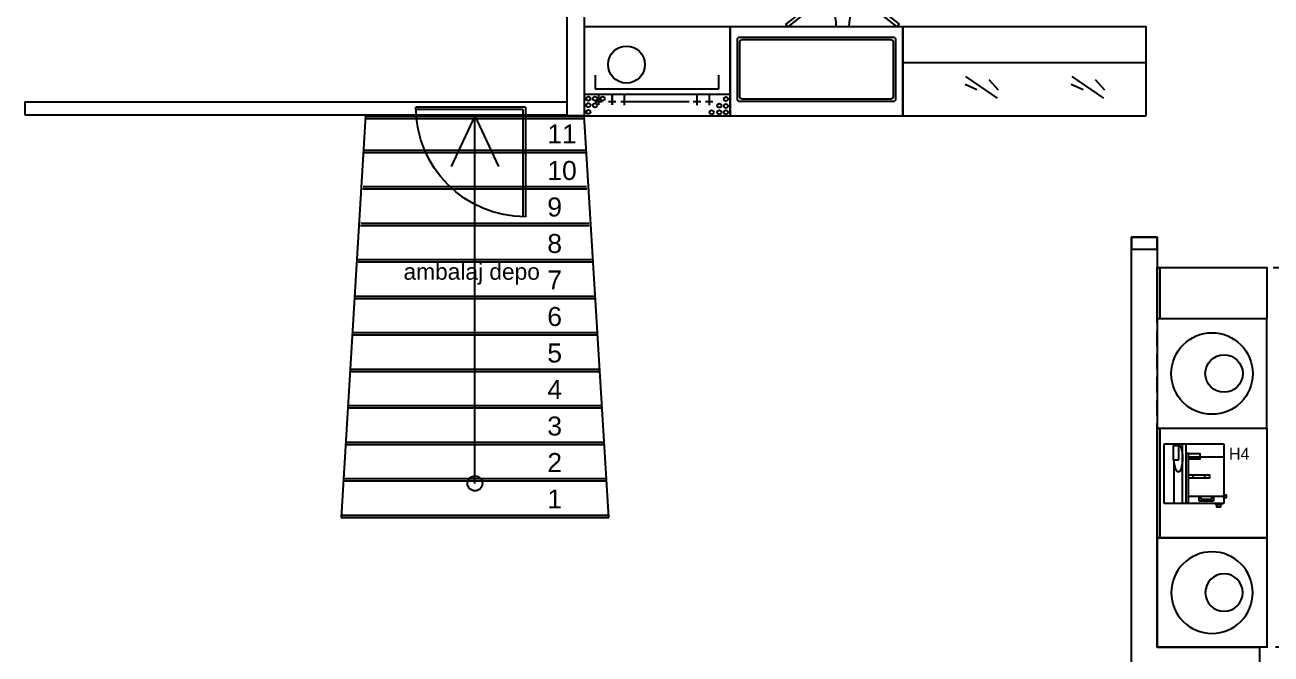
# Model space of a CAD drawing. Header units: millimetres. Extents: x -1066 to 22000, y -1118 to 1876.
# Drawn here: x 323 to 1348, y 52 to 569 of the extents above; entities that cross this region are included whole.
import ezdxf

# ---------------------------------------------------------------- set-up
doc = ezdxf.new("R2010")
doc.units = ezdxf.units.MM
doc.linetypes.add('HIDDENX2', pattern=[19.05, 12.7, -6.35])
doc.layers.add('DUVAR', color=1, linetype='Continuous')
doc.layers.add('kapı ABD', color=55, linetype='Continuous')
doc.styles.get("Standard").update_dxf_attribs({"font": 'arial.ttf'})
doc.styles.add('TAKSİM', font='GOTHIC.TTF', dxfattribs={"height": 20})

# ---------------------------------------------------------------- blocks, each defined once
blk = doc.blocks.new('A$C14A44B74')
at = {"layer": 'DUVAR'}
blk.add_lwpolyline([(90, 90), (0, 90), (0, 0), (90, 0)], close=True, dxfattribs=at)
for centre, radius in [((45, 45), 33.5), ((54.9, 45), 15.4)]:
    blk.add_circle(centre, radius, dxfattribs=at)
blk = doc.blocks.new('A$C33DD4334')
at = {"layer": 'DUVAR'}
for p, q in [((0, 52), (49, 52)), ((0, 3), (0, 52)), ((8.2, 50.5), (8.2, 52)), ((15, 3), (15, 52)), ((18, 3), (18, 52)), ((49, 52), (49, 3)), ((20, 44.1), (18, 44.1)), ((20, 3), (20, 44.1)), ((8.2, 3), (8.2, 38.8)), ((23.8, 23.7), (23.8, 26.5)), ((33.4, 23.7), (33.4, 26.5)), ((49, 3), (0, 3)), ((28.7, 4.8), (28.7, 8.8)), ((40.3, 4.8), (28.7, 4.8)), ((30.2, 6.3), (30.2, 8.8)), ((38.8, 6.3), (30.2, 6.3)), ((38.8, 8.8), (38.8, 6.3)), ((40.3, 8.8), (40.3, 4.8))]:
    blk.add_line(p, q, dxfattribs=at)
for points in [[(12, 38.8), (12, 50.5), (7.4, 50.5), (7.4, 38.8)], [(20, 39.4), (20, 44.1), (29.2, 44.1), (29.2, 39.4)], [(20, 8.8), (20, 41.4), (49, 41.4), (49, 8.8)], [(20, 23.7), (20, 26.5), (37.2, 26.5), (37.2, 23.7)], [(47, 3), (47, 2.1), (42.3, 2.1), (42.3, 3)], [(46.2, 2.1), (46.2, 0), (43.1, 0), (43.1, 2.1)], [(49, 7.6), (49, 10), (50.7, 10), (50.7, 7.6)]]:
    blk.add_lwpolyline(points, close=True, dxfattribs=at)
at = {"layer": 'DUVAR', "extrusion": (0, 0, -1)}
blk.add_ellipse((11.5, 40.2), major_axis=(0, -11.3), ratio=0.305663, start_param=2.742076, end_param=7.728163, dxfattribs=at)
blk = doc.blocks.new('A$C57833CA1')
at = {"layer": 'DUVAR'}
for points in [[(76.8, 100.1), (45.9, 75.3), (47.6, 73.3), (78.5, 98)], [(108, 100.1), (138.9, 75.3), (137.2, 73.3), (106.3, 98)], [(0, 73.3), (0, 0), (142, 0), (142, 73.3)]]:
    blk.add_lwpolyline(points, close=True, dxfattribs=at)
for points in [[(74.5, 98.3), (73.5, 99.6), (67.8, 95.1), (66.4, 93.9)], [(110.2, 98.3), (111.3, 99.6), (116.9, 95.1), (118.4, 93.9)]]:
    blk.add_lwpolyline(points, dxfattribs=at)
for points in [[(136, 62.8), (136, 13.8, -0.414214), (134, 11.8), (8, 11.8, -0.414214), (6, 13.8), (6, 62.8, -0.414214), (8, 64.8), (134, 64.8, -0.414214)], [(134, 60.8), (134, 15.8, -0.414214), (132, 13.8), (10, 13.8, -0.414214), (8, 15.8), (8, 60.8, -0.414214), (10, 62.8), (132, 62.8, -0.414214)]]:
    blk.add_lwpolyline(points, format="xyb", close=True, dxfattribs=at)
for centre, start, end in [((47.6, 73.3), 0, 42.5432), ((137.2, 73.3), 137.4568, 180)]:
    blk.add_arc(centre, 39.6, start, end, dxfattribs=at)
blk = doc.blocks.new('A$C390C3F4E')
at = {"layer": 'DUVAR'}
for p, q in [((0, 73.3), (0, 0)), ((120, 73.3), (0, 73.3)), ((120, 0), (120, 73.3)), ((9.1, 33.6), (9.1, 22.2)), ((110.6, 22.2), (110.6, 33.6)), ((9.1, 22.2), (110.6, 22.2)), ((0, 17.5), (0, 0)), ((120, 17.5), (0, 17.5)), ((20, 11.9), (26.1, 11.9)), ((30.1, 11.9), (86.2, 11.9)), ((33, 17.5), (33, 8.9)), ((89.7, 11.9), (95.8, 11.9)), ((92.7, 17.5), (92.7, 8.9)), ((99.8, 11.9), (105.9, 11.9)), ((102.7, 17.5), (102.7, 8.9)), ((120, 0), (120, 17.5)), ((0, 0), (120, 0)), ((0, 0), (120, 0))]:
    blk.add_line(p, q, dxfattribs=at)
at = {"layer": 'DUVAR', "const_width": 1.75}
for points in [[(8.9, 11.9), (15, 11.9)], [(11.9, 17.5), (11.9, 8.9)], [(23, 17.5), (23, 8.9)]]:
    blk.add_lwpolyline(points, dxfattribs=at)
at = {"layer": 'DUVAR'}
for centre, radius in [((34.8, 42.2), 15.2), ((3.5, 14.2), 1.68), ((3.5, 8.9), 1.68), ((8.9, 14.2), 1.68), ((8.9, 8.7), 1.68), ((15.2, 14.2), 1.68), ((116.5, 13.9), 1.68), ((3.5, 3.3), 1.68), ((104.8, 3), 1.68), ((111.1, 8.5), 1.68), ((111.1, 3), 1.68), ((116.5, 8.2), 1.68), ((116.5, 3), 1.68)]:
    blk.add_circle(centre, radius, dxfattribs=at)
blk = doc.blocks.new('rtyjjkw5')
at = {"layer": 'kapı ABD', "color": 7}
for p, q in [((-2, 2), (-2, 90)), ((0, 0), (0, 90)), ((-2, 2), (-90, 2)), ((0, 0), (-90, 0))]:
    blk.add_line(p, q, dxfattribs=at)
blk.add_arc((0, 0), 90, 90, 180, dxfattribs=at)

msp = doc.modelspace()

# ---------------------------------------------------------------- linework, layer by layer
for points in [[(769.1, 552.3), (769.1, 707.1), (783, 707.1), (783, 494.5), (769.1, 494.5), (769.1, 552.3)], [(1233, 394.8), (1254.1, 394.8), (1254.1, 57.7), (1338.2, 57.7), (1338.2, -432.9), (1318, -432.9), (1318, 36.6), (1233, 36.6), (1233, 394.8), (1233, 394.8)]]:
    msp.add_lwpolyline(points)
msp.add_lwpolyline([(323.3, 495.3), (769.1, 495.3), (769.1, 505.8), (323.3, 505.8)], close=True)
at = {"layer": 'DUVAR'}
for p, q in [((1122.9, 509.1), (1096.7, 526.8)), ((1115.6, 524.3), (1123.2, 515.8)), ((1210.3, 509.1), (1184.1, 526.8)), ((1203, 524.3), (1210.6, 515.8)), ((1096.1, 520.4), (1105.9, 516.1)), ((1183.4, 520.4), (1193.2, 516.1)), ((603.3, 494.4), (583.2, 164.4)), ((783.2, 492.4), (603.2, 492.4)), ((603.2, 492.4), (783.2, 492.4)), ((603.3, 494.4), (783, 494.4)), ((693.2, 494.4), (673.7, 452.8)), ((693.2, 192.4), (693.2, 494.4)), ((693.2, 494.4), (712.6, 452.8)), ((803.2, 164.4), (783, 494.4)), ((601.2, 464.4), (785.2, 464.4)), ((601.3, 466.4), (785, 466.4)), ((601.2, 434.4), (785.2, 434.4)), ((601.3, 436.4), (785, 436.4)), ((599.2, 404.4), (787.2, 404.4)), ((599.3, 406.4), (787, 406.4)), ((597.2, 374.4), (789.2, 374.4)), ((597.3, 376.4), (789, 376.4)), ((595.2, 344.4), (791.2, 344.4)), ((595.3, 346.4), (791, 346.4)), ((593.2, 314.4), (793.2, 314.4)), ((593.3, 316.4), (793, 316.4)), ((591.2, 284.4), (795.2, 284.4)), ((591.3, 286.4), (795, 286.4)), ((589.3, 256.4), (797, 256.4)), ((589.2, 254.4), (797.2, 254.4)), ((587.3, 226.4), (799, 226.4)), ((587.2, 224.4), (799.2, 224.4)), ((585.3, 196.4), (801, 196.4)), ((585.2, 194.4), (801.2, 194.4)), ((583.2, 164.4), (803.2, 164.4)), ((583.3, 166.4), (803, 166.4))]:
    msp.add_line(p, q, dxfattribs=at)
for points in [[(1245, 494.4), (1245, 567.7), (1045, 567.7), (1045, 494.4)], [(1245, 538.4), (1245, 567.7), (1045, 567.7), (1045, 538.4)], [(1254.1, 369.8), (1344.1, 369.8), (1344.1, 327.7), (1254.1, 327.7)], [(1256.1, 327.7), (1254.1, 327.7), (1254.1, 369.8), (1256.1, 369.8)], [(1254.1, 237.7), (1344.1, 237.7), (1344.1, 147.7), (1254.1, 147.7)], [(1256.1, 147.7), (1254.1, 147.7), (1254.1, 237.7), (1256.1, 237.7)]]:
    msp.add_lwpolyline(points, close=True, dxfattribs=at)
at = {"layer": 'DUVAR', "color": 5}
msp.add_lwpolyline([(1233, 384.8), (1254.1, 384.8), (1254.1, 394.8), (1233, 394.8)], close=True, dxfattribs=at)
at = {"layer": 'DUVAR', "linetype": 'HIDDENX2'}
msp.add_lwpolyline([(1254.1, 369.8), (1364.1, 369.8), (1364.1, 57.7), (1254.1, 57.7)], close=True, dxfattribs=at)
at = {"layer": 'DUVAR'}
msp.add_circle((693.2, 192.4), 6.15, dxfattribs=at)

# ---------------------------------------------------------------- block references
at = {"xscale": -1, "rotation": 180}
msp.add_blockref('rtyjjkw5', (734.7, 501.6), dxfattribs=at)
at = {"layer": 'DUVAR'}
for name, p in [('A$C57833CA1', (903, 494.4)), ('A$C390C3F4E', (783, 494.4)), ('A$C14A44B74', (1254.1, 237.7)), ('A$C33DD4334', (1259.9, 172.9))]:
    msp.add_blockref(name, p, dxfattribs=at)
at = {"layer": 'DUVAR', "xscale": -1, "rotation": 180}
msp.add_blockref('A$C14A44B74', (1254.1, 147.7), dxfattribs=at)

# ---------------------------------------------------------------- texts
for s, height, p in [('11', 15.59, (752.7, 471.8)), ('10', 15.59, (752.7, 441.8)), ('9', 15.6, (752.7, 411.8)), ('8', 15.6, (752.7, 381.8)), ('7', 15.6, (752.7, 351.8)), ('6', 15.6, (752.7, 321.8)), ('5', 15.6, (752.7, 291.8)), ('4', 15.6, (752.7, 261.8)), ('3', 15.6, (752.7, 231.8)), ('2', 15.6, (752.7, 201.8)), ('1', 15.6, (752.7, 171.8))]:
    msp.add_text(s, height=height).set_placement(p)
at = {"style": 'TAKSİM'}
msp.add_text('H4', height=9.9, dxfattribs=at).set_placement((1313, 211.8, 0))
at = {"layer": 'DUVAR'}
msp.add_text('ambalaj depo', height=13.365, dxfattribs=at).set_placement((634.5, 359.8))

doc.saveas('drawing.dxf')
